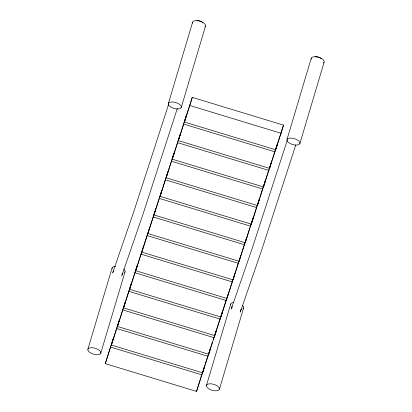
<?xml version="1.0" encoding="UTF-8"?>
<svg xmlns="http://www.w3.org/2000/svg" width="412" height="412" viewBox="0 0 412 412"><rect width="100%" height="100%" fill="white"/><g stroke="black" fill="none" stroke-linecap="round" stroke-linejoin="round"><path stroke-width="0.62" d="M87.869 349.263L112.126 267.893M168.364 103.52L192.62 22.155M100.775 353.187A6.747 3.075 16.6 0 0 91.922 347.713A6.747 3.075 16.6 0 0 90.269 352.77A6.747 3.075 16.6 0 0 100.775 353.187L125.032 271.822M181.265 107.444A6.747 3.075 16.6 0 0 172.417 101.975A6.747 3.075 16.6 0 0 170.759 107.032A6.747 3.075 16.6 0 0 181.265 107.444L205.521 26.08M105.302 363.647L113.14 338.988L105.302 363.647L196.545 391.4L204.383 366.742L203.415 369.693M111.389 345.06L119.228 320.402L111.389 345.06L202.632 372.814L210.47 348.155L205.444 363.497M117.477 326.474L125.315 301.821L117.477 326.474L208.719 354.227L216.382 330.156L213.272 339.601M123.564 307.888L131.402 283.235L123.564 307.888L214.807 335.646L222.645 310.988L217.428 326.917M129.651 289.306L137.49 264.648L129.651 289.306L220.894 317.06L234.819 273.815M235.324 272.332L226.981 298.473L135.739 270.72L143.577 246.062M135.739 270.72L149.664 227.476M241.411 253.746L233.068 279.887L141.831 252.134L155.751 208.894M242.55 250.218L246.803 237.235L239.156 261.301L147.918 233.547L161.839 190.308L154.006 214.961L245.243 242.72L253.081 218.061L250.378 226.322M160.093 196.38L167.926 171.722L160.093 196.38L251.33 224.133L259.169 199.475L258.206 202.426M166.18 177.793L174.018 153.135L166.18 177.793L257.423 205.547L265.256 180.889L259.848 197.41M172.268 159.207L180.106 134.549L172.268 159.207L263.51 186.96L271.173 162.884L267.671 173.514M178.355 140.621L186.193 115.968L178.355 140.621L269.597 168.374L277.431 143.721L272.214 159.65M184.442 122.034L192.28 97.381L283.518 125.135L281.097 133.272L275.685 149.793L184.442 122.034L192.28 97.381M196.545 391.4L203.028 370.872M202.632 372.814L205.058 364.677M208.719 354.227L210.97 346.672M214.807 335.646L217.232 327.509M220.894 317.06L223.319 308.923M245.243 242.72L247.669 234.583M251.33 224.133L257.819 203.605M257.423 205.547L259.498 198.574M263.51 186.96L265.761 179.405M269.597 168.374L272.023 160.242M275.685 149.793L278.11 141.656M206.484 385.338L230.741 303.974M286.979 139.601L311.23 58.236M219.385 389.268A6.747 3.075 16.6 0 0 210.537 383.793A6.747 3.075 16.6 0 0 208.879 388.851A6.747 3.075 16.6 0 0 219.385 389.268L243.641 307.898M299.879 143.525A6.747 3.075 16.6 0 0 291.032 138.051A6.747 3.075 16.6 0 0 289.373 143.113A6.747 3.075 16.6 0 0 299.879 143.525L324.136 62.161M168.621 104.329L133.89 211.377L112.806 272.538M177.361 108.305L143.016 214.152L122.148 274.711M287.236 140.41L252.505 247.458L231.415 308.619M295.785 144.988L261.63 250.233L240.541 311.395M211.145 346.09L212.499 341.965M223.515 308.331L228.15 294.173M235.494 271.75L240.711 255.821M241.581 253.169L242.163 251.397M247.864 233.99L249.991 227.501M265.936 178.823L267.285 174.693M278.301 141.064L283.518 125.135M189.855 105.518L281.097 133.272M183.767 124.1L275.005 151.858M177.68 142.686L268.918 170.439M171.593 161.272L262.83 189.026M165.5 179.859L256.743 207.612M159.413 198.445L250.656 226.198M153.326 217.026L244.568 244.785M147.238 235.613L238.481 263.366M141.151 254.199L232.394 281.952M135.064 272.785L226.306 300.539M128.977 291.372L220.219 319.125M122.889 309.953L214.132 337.711M116.802 328.539L208.045 356.292M110.715 347.125L201.957 374.879M123.816 269.18A6.747 3.075 16.6 0 1 124.697 272.378M122.92 273.233A6.747 3.075 16.6 0 1 122.462 273.311M112.141 268.871A6.747 3.075 16.6 0 1 115.71 266.337M242.431 305.261A6.747 3.075 16.6 0 1 242.735 308.897M241.53 309.314A6.747 3.075 16.6 0 1 241.077 309.391M231.951 306.616A6.747 3.075 16.6 0 1 231.626 306.301M230.756 304.952A6.747 3.075 16.6 0 1 233.795 302.439M311.245 59.215A6.747 3.075 16.6 0 1 318.641 57.278A6.747 3.075 16.6 0 1 323.544 62.954M192.631 23.134A6.747 3.075 16.6 0 1 200.026 21.197A6.747 3.075 16.6 0 1 204.929 26.873M240.721 309.644A4.769 4.692 20.3 0 1 240.217 312.188M231.312 309.026A4.769 4.692 20.3 0 1 232.234 307.064M315.103 57A4.769 3.265 17.5 0 1 321.267 58.638M122.106 273.563A4.769 4.692 20.3 0 1 121.602 276.107M112.697 272.945A4.769 4.692 20.3 0 1 113.624 270.983M196.905 20.806A4.769 3.265 17.5 0 1 202.941 22.881"/></g></svg>
